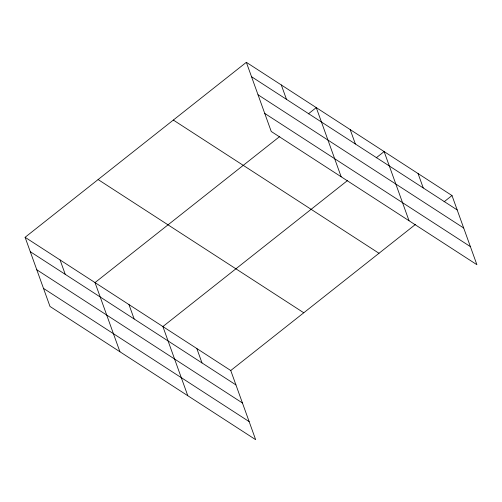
<?xml version="1.0" encoding="UTF-8"?>
<svg xmlns="http://www.w3.org/2000/svg" width="502" height="502" viewBox="0 0 502 502"><rect width="100%" height="100%" fill="white"/><g stroke="black" fill="none" stroke-linecap="round" stroke-linejoin="round"><path stroke-width="0.75" d="M25.1 237.295L230.757 370.52L255.656 439.683L49.999 306.458L25.1 237.295L246.344 62.317L452.001 195.542L476.9 264.705L271.243 131.48L246.344 62.317M279.758 136.481L95.022 282.588L119.928 351.758M308.353 113.866L316.266 107.61L341.165 176.779M347.629 180.444L162.893 326.551L187.792 395.72M376.224 157.829L384.13 151.573L409.036 220.742M230.757 370.52L415.493 224.413M444.088 201.798L452.001 195.542M251.527 76.712L457.184 209.936M258.034 94.784L463.691 228.008M264.736 113.408L470.393 246.633M173.334 120.06L378.991 253.284M98.11 179.553L303.766 312.777M30.283 251.69L235.94 384.915M36.79 269.762L242.447 402.987M43.492 288.386L249.149 421.611M418.066 173.56L423.249 187.955M350.195 129.591L355.378 143.992M281.302 84.963L286.485 99.358M196.822 348.532L202.005 362.933M128.958 304.57L134.141 318.965M60.064 259.942L65.247 274.337"/></g></svg>
